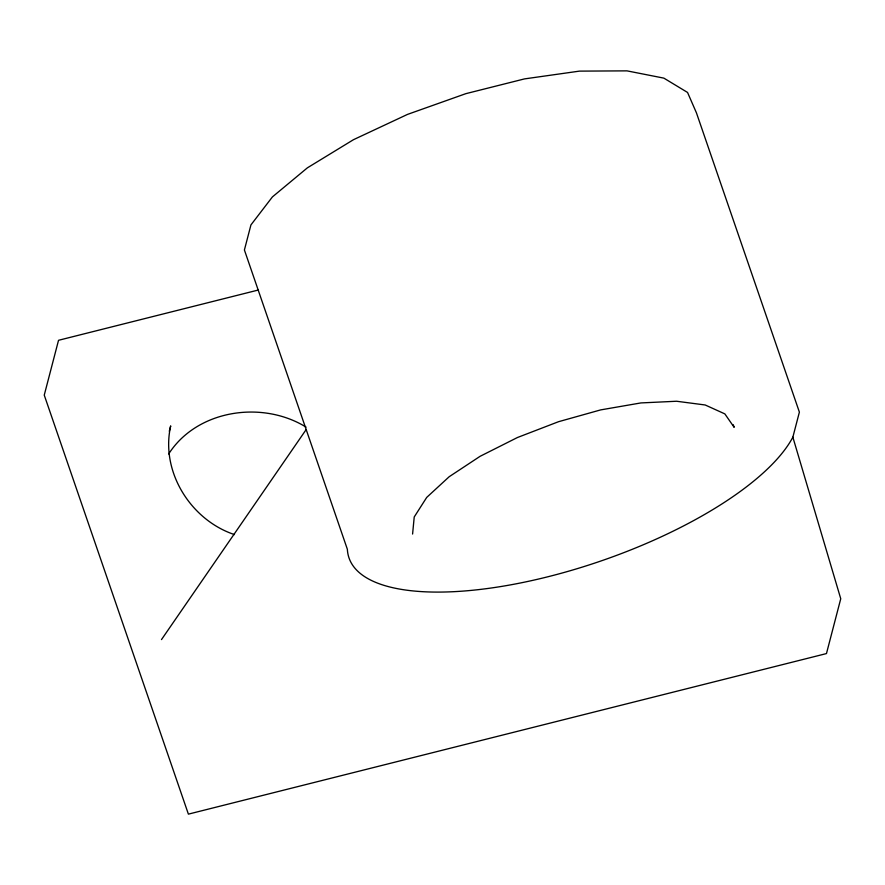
<?xml version="1.0" encoding="UTF-8"?>
<svg xmlns="http://www.w3.org/2000/svg" width="885" height="885" viewBox="0 0 885 885"><rect width="100%" height="100%" fill="white"/><g stroke="black" fill="none" stroke-linecap="round" stroke-linejoin="round"><path stroke-width="1.33" d="M412.587 534.053L414.224 516.973L426.714 497.414L449.193 476.716L480.135 456.284L517.426 437.522L558.535 421.702L600.661 409.899L640.917 402.929L676.582 401.248L705.201 404.987L724.848 413.892L734.163 427.333L733.267 424.734M169.3 431.238L170.694 425.895C160.307 471.683 190.751 520.048 234.47 534.584M792.86 437.168L799.387 412.122L696.429 112.826L687.545 92.449L663.872 78.134L627.011 70.866L579.476 71.121L524.517 78.898L465.864 93.655L407.52 114.397L353.469 139.697L307.383 167.84L272.414 196.912L250.931 224.923L244.404 249.979L347.363 549.275A237.268 84.894 -19 0 0 548.379 576.644A237.268 84.894 -19 0 0 792.86 437.168L840.75 598.747L826.468 653.572L188.394 814.134L44.25 395.119L58.532 340.294L258.265 290.037M161.49 639.589L306.177 429.557M168.659 453.983C197.211 409.501 262.48 400.186 306.066 427.112"/></g></svg>
